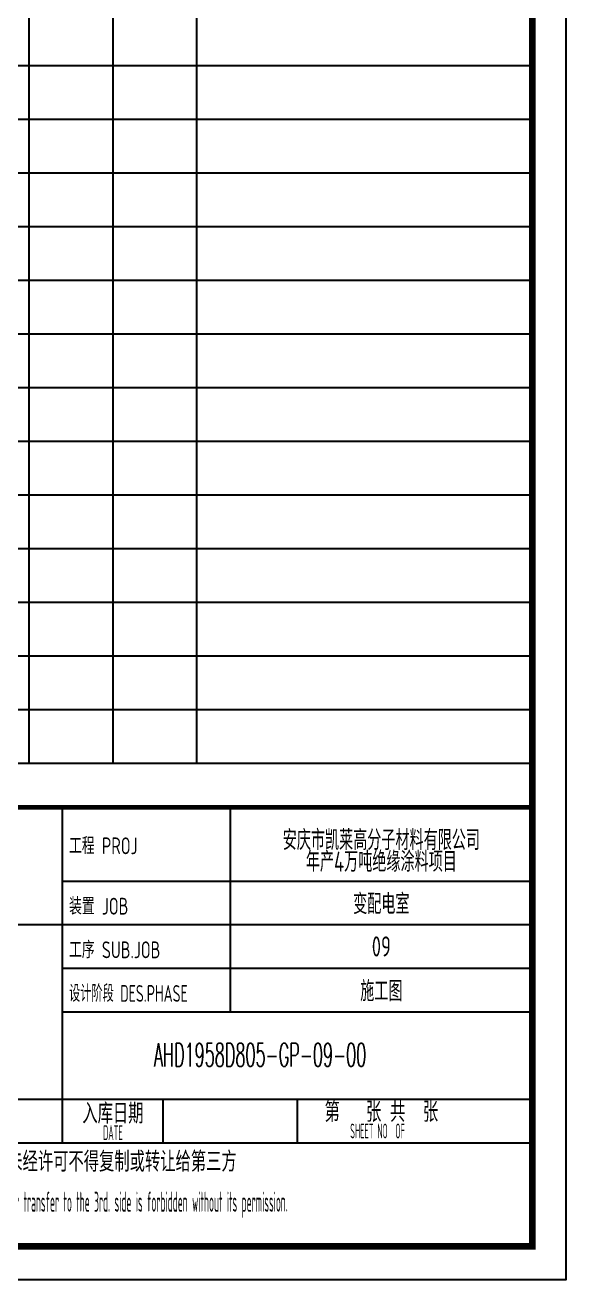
# Model space of a CAD drawing. Extents: x 5026138 to 10158928, y -750500 to -363337.
# Drawn here: x 5039079 to 5047138, y -423454 to -404754 of the extents above; entities that cross this region are included whole.
import ezdxf
from ezdxf.enums import TextEntityAlignment as Align

# ---------------------------------------------------------------- set-up
doc = ezdxf.new("R2010")
doc.units = 0
doc.header["$LTSCALE"] = 1000
doc.header["$MEASUREMENT"] = 0
doc.layers.get('0').update_dxf_attribs({"linetype": 'CONTINUOUS'})
for name, color, linetype in [('AXIS', 3, 'CONTINUOUS'), ('DIM_SYMB', 3, 'CONTINUOUS'), ('图框', 255, 'CONTINUOUS')]:
    doc.layers.add(name, color=color, linetype=linetype)
doc.styles.add('DIM_FONT', font='SIMPLEX', dxfattribs={"width": 0.7, "bigfont": 'GBCBIG'})
doc.styles.add('sceie', font='sceie.shx', dxfattribs={"width": 0.7, "bigfont": 'sceic.shx'})
doc.styles.add('TSSD_Rein', font='Tssdeng.shx', dxfattribs={"width": 0.7, "bigfont": 'hztxt.shx'})

msp = doc.modelspace()

# ---------------------------------------------------------------- linework, layer by layer
at = {"color": 0}
for p, q in [((5039137.6, -415754.1), (5039137.6, -395754.1)), ((5041637.6, -415754.1), (5041637.6, -395754.1)), ((5040387.6, -397354.1), (5040387.6, -415754.1)), ((5028637.6, -405354.1), (5046637.6, -405354.1)), ((5028637.6, -405354.1), (5046637.6, -405354.1)), ((5028637.6, -406154.1), (5046637.6, -406154.1)), ((5028637.6, -406954.1), (5046637.6, -406954.1)), ((5028637.6, -407754.1), (5046637.6, -407754.1)), ((5028637.6, -408554.1), (5046637.6, -408554.1)), ((5028637.6, -409354.1), (5046637.6, -409354.1)), ((5028637.6, -410154.1), (5046637.6, -410154.1)), ((5028637.6, -410954.1), (5046637.6, -410954.1)), ((5028637.6, -411754.1), (5046637.6, -411754.1)), ((5028637.6, -412554.1), (5046637.6, -412554.1)), ((5028637.6, -413354.1), (5046637.6, -413354.1)), ((5028637.6, -414154.1), (5046637.6, -414154.1)), ((5028637.6, -414954.1), (5046637.6, -414954.1)), ((5028637.6, -415754.1), (5046637.6, -415754.1))]:
    msp.add_line(p, q, dxfattribs=at)
for p, q in [((5039637.6, -421410), (5039637.6, -416410)), ((5042137.6, -419460), (5042137.6, -416410)), ((5046637.6, -416410), (5046637.6, -422954.1)), ((5039637.6, -417510), (5046637.6, -417510)), ((5028637.6, -418160), (5039637.6, -418160)), ((5039637.6, -418160), (5046637.6, -418160)), ((5039637.6, -418810), (5046637.6, -418810)), ((5039637.6, -419460), (5046637.6, -419460)), ((5034137.6, -420760), (5046637.6, -420760)), ((5041137.6, -421410), (5041137.6, -420760)), ((5043137.6, -421410), (5043137.6, -420760)), ((5028637.6, -421410), (5046637.6, -421410)), ((5028637.6, -422954.1), (5046637.6, -422954.1))]:
    msp.add_line(p, q)
at = {"const_width": 70}
msp.add_lwpolyline([(5046637.6, -416410), (5028637.6, -416410)], dxfattribs=at)
at = {"layer": '图框', "color": 0}
msp.add_lwpolyline([(5026137.6, -423454.1), (5026137.6, -393754.1), (5047137.6, -393754.1), (5047137.6, -423454.1)], close=True, dxfattribs=at)
at = {"layer": '图框', "color": 0, "const_width": 100}
msp.add_lwpolyline([(5028637.6, -422954.1), (5046637.6, -422954.1), (5046637.6, -394254.1), (5028637.6, -394254.1)], close=True, dxfattribs=at)

# ---------------------------------------------------------------- texts
at = {"style": 'sceie'}
for s, width, p in [('工程 PROJ', 0.8, (5039734.5, -417110)), ('装置 JOB', 0.8, (5039734.5, -418010)), ('工序 SUB.JOB', 0.8, (5039734.5, -418660)), ('设计阶段 DES.PHASE', 0.7, (5039734.5, -419310))]:
    msp.add_text(s, height=250, dxfattribs=dict(at, width=width)).set_placement(p)
for s, height, width, p in [('入库日期', 300, 0.8, (5040387.6, -420960)), ('DATE', 220, 0.4, (5040387.6, -421260)), ('SHEET NO  OF  ', 220, 0.4, (5044387.6, -421235)), ('本文件专有权属安徽华东化工医药工程有限责任公司所有,未经许可不得复制或转让给第三方', 300, 0.8, (5037637.6, -421710)), ('The proprietary right of this document belongs to Anhui Huadong Chemical And Medical Engineering  Co.,Ltd.  and any replication or transfer to the 3rd. side is forbidden without its permission. ', 300, 0.4, (5036734.5, -422333.6))]:
    msp.add_text(s, height=height, dxfattribs=dict(at, width=width)).set_placement(p, align=Align.MIDDLE)
at = {"color": 0, "style": 'sceie', "width": 0.8}
msp.add_text('第   张 共  张', height=300, dxfattribs=at).set_placement((5044387.6, -420935), align=Align.MIDDLE)
at = {"layer": 'AXIS', "style": 'TSSD_Rein', "width": 0.7}
for s, p in [('安庆市凯莱高分子材料有限公司', (5044387.6, -416882.4)), ('年产4万吨绝缘涂料项目', (5044387.6, -417205.5)), ('变配电室', (5044387.6, -417835)), ('09', (5044387.6, -418485)), ('施工图', (5044387.6, -419135))]:
    msp.add_text(s, height=300, dxfattribs=at).set_placement(p, align=Align.MIDDLE)
at = {"layer": 'DIM_SYMB', "color": 7, "style": 'DIM_FONT', "width": 0.5}
msp.add_text('AHD1958D805-GP-09-00', height=350, dxfattribs=at).set_placement((5040997.5, -420274.3))

doc.saveas('drawing.dxf')
